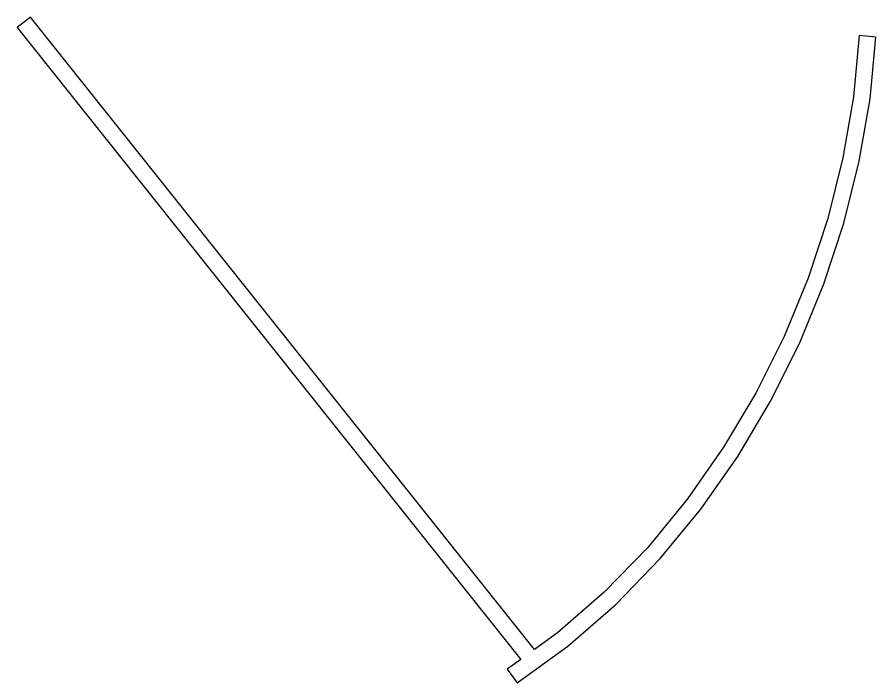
# Model space of a CAD drawing. Header units: metres. Extents: x -13 to 22, y -10.4 to 9.6.
# Drawn here: x 8.203 to 9.223, y -5.328 to -4.536 of the extents above; entities that cross this region are included whole.
import ezdxf

# ---------------------------------------------------------------- set-up
doc = ezdxf.new("R2010")
doc.units = ezdxf.units.M

msp = doc.modelspace()

# ---------------------------------------------------------------- linework, layer by layer
for p, q in [((8.21848, -4.53622), (8.20284, -4.54869)), ((8.81755, -5.28799), (8.21848, -4.53622)), ((8.20284, -4.54869), (8.80133, -5.29973)), ((9.20317, -4.55815), (9.19638, -4.63074)), ((9.22308, -4.56001), (9.20317, -4.55815)), ((9.21622, -4.63336), (9.22308, -4.56001)), ((9.19638, -4.63074), (9.1839, -4.70332)), ((9.20348, -4.70744), (9.21622, -4.63336)), ((9.1839, -4.70332), (9.16589, -4.77538)), ((9.1851, -4.78093), (9.20348, -4.70744)), ((9.16589, -4.77538), (9.14255, -4.84637)), ((9.1613, -4.8533), (9.1851, -4.78093)), ((9.14255, -4.84637), (9.11403, -4.91577)), ((9.13225, -4.92404), (9.1613, -4.8533)), ((9.11403, -4.91577), (9.08054, -4.98303)), ((9.09811, -4.99258), (9.13225, -4.92404)), ((9.08054, -4.98303), (9.04225, -5.04761)), ((9.05907, -5.05844), (9.09811, -4.99258)), ((9.04225, -5.04761), (8.99936, -5.10895)), ((9.01529, -5.12105), (9.05907, -5.05844)), ((8.99936, -5.10895), (8.95203, -5.16655)), ((8.96695, -5.17986), (9.01529, -5.12105)), ((8.95203, -5.16655), (8.90044, -5.21983)), ((8.9142, -5.23434), (8.96695, -5.17986)), ((8.90044, -5.21983), (8.84477, -5.2683)), ((8.85722, -5.28395), (8.9142, -5.23434)), ((8.84477, -5.2683), (8.81755, -5.28799)), ((8.79695, -5.32759), (8.85722, -5.28395)), ((8.80133, -5.29973), (8.78523, -5.31139)), ((8.78523, -5.31139), (8.79695, -5.32759))]:
    msp.add_line(p, q)

doc.saveas('drawing.dxf')
